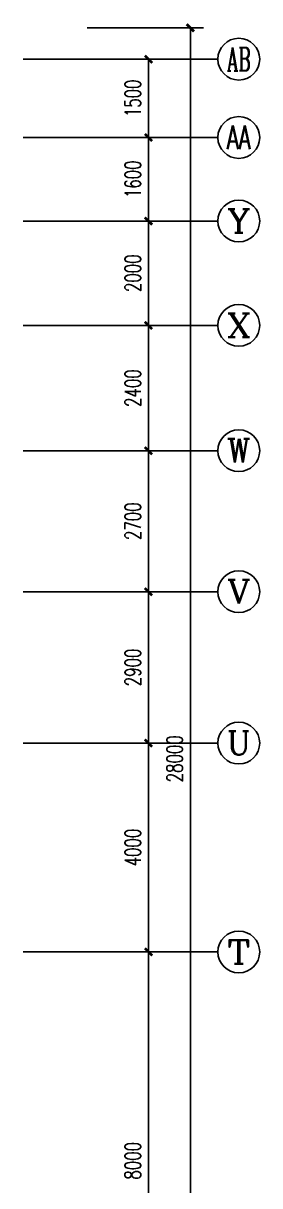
# Model space of a CAD drawing. Extents: x 190999 to 918899, y -200814 to 215286.
# Drawn here: x 643263 to 647785, y 87408 to 109674 of the extents above; entities that cross this region are included whole.
import ezdxf
from ezdxf.enums import TextEntityAlignment as Align

# ---------------------------------------------------------------- set-up
doc = ezdxf.new("R2010")
doc.units = 0
doc.header["$LTSCALE"] = 1000
doc.header["$MEASUREMENT"] = 0
doc.layers.get('Defpoints').update_dxf_attribs({"color": 1})
doc.layers.add('AXIS', color=3, linetype='Continuous')
doc.layers.add('AXIS_TEXT', color=7, linetype='Continuous')
doc.styles.add('_TCH_AXIS', font='COMPLEX', dxfattribs={"bigfont": 'GBCBIG'})
doc.styles.add('COMPLEX', font='COMPLEX')
doc.styles.add('DIM_FONT', font='SIMPLEX', dxfattribs={"width": 0.7, "bigfont": 'GBCBIG'})
doc.dimstyles.new('DIMN', dxfattribs={"dimtxt": 300, "dimasz": 100, "dimexe": 250, "dimexo": 300, "dimgap": 150, "dimtad": 1, "dimdec": 0, "dimzin": 0, "dimdsep": 46, "dimtxsty": 'DIM_FONT', "dimblk": 'ARCHTICK', "dimcen": 0.09, "dimclrt": 7, "dimazin": 2, "dimtfac": 1, "dimtdec": 0, "dimtix": 1, "dimtmove": 2, "dimatfit": 3, "dimfxl": 0, "dimtolj": 1, "dimtzin": 0, "dimarcsym": 0})

# ---------------------------------------------------------------- blocks, each defined once
blk = doc.blocks.new('_ArchTick')
at = {"const_width": 0.5}
blk.add_lwpolyline([(-0.7, -0.7), (0.7, 0.7)], dxfattribs=at)
blk = doc.blocks.new('*D278')
at = {"layer": 'AXIS', "color": 0, "lineweight": -2}
for p, q in [((644863, 91886), (645908, 91886)), ((645658, 83886), (645658, 91886)), ((644863, 83886), (645908, 83886))]:
    blk.add_line(p, q, dxfattribs=at)
at = {"layer": 'Defpoints', "color": 0}
for p in [(644563, 91886), (645658, 91886), (644563, 83886)]:
    blk.add_point(p, dxfattribs=at)
at = {"layer": 'AXIS', "color": 0, "lineweight": -2, "xscale": 100, "yscale": 100, "zscale": 100}
for p, rotation in [((645658, 91886), 90), ((645658, 83886), 270)]:
    blk.add_blockref('_ArchTick', p, dxfattribs=dict(at, rotation=rotation))
at = {"layer": 'AXIS', "color": 7, "insert": (645358, 87886), "char_height": 300, "attachment_point": 5, "rotation": 90, "style": 'DIM_FONT'}
blk.add_mtext('\\A1;8000', dxfattribs=at)
blk = doc.blocks.new('*D279')
at = {"layer": 'AXIS', "color": 0, "lineweight": -2}
for p, q in [((644863, 95886), (645908, 95886)), ((645658, 91886), (645658, 95886)), ((644863, 91886), (645908, 91886))]:
    blk.add_line(p, q, dxfattribs=at)
at = {"layer": 'Defpoints', "color": 0}
for p in [(644563, 95886), (645658, 95886), (644563, 91886)]:
    blk.add_point(p, dxfattribs=at)
at = {"layer": 'AXIS', "color": 0, "lineweight": -2, "xscale": 100, "yscale": 100, "zscale": 100}
for p, rotation in [((645658, 95886), 90), ((645658, 91886), 270)]:
    blk.add_blockref('_ArchTick', p, dxfattribs=dict(at, rotation=rotation))
at = {"layer": 'AXIS', "color": 7, "insert": (645358, 93886), "char_height": 300, "attachment_point": 5, "rotation": 90, "style": 'DIM_FONT'}
blk.add_mtext('\\A1;4000', dxfattribs=at)
blk = doc.blocks.new('*D280')
at = {"layer": 'AXIS', "color": 0, "lineweight": -2}
for p, q in [((644863, 98786), (645908, 98786)), ((645658, 95886), (645658, 98786)), ((644863, 95886), (645908, 95886))]:
    blk.add_line(p, q, dxfattribs=at)
at = {"layer": 'Defpoints', "color": 0}
for p in [(644563, 98786), (645658, 98786), (644563, 95886)]:
    blk.add_point(p, dxfattribs=at)
at = {"layer": 'AXIS', "color": 0, "lineweight": -2, "xscale": 100, "yscale": 100, "zscale": 100}
for p, rotation in [((645658, 98786), 90), ((645658, 95886), 270)]:
    blk.add_blockref('_ArchTick', p, dxfattribs=dict(at, rotation=rotation))
at = {"layer": 'AXIS', "color": 7, "insert": (645358, 97336), "char_height": 300, "attachment_point": 5, "rotation": 90, "style": 'DIM_FONT'}
blk.add_mtext('\\A1;2900', dxfattribs=at)
blk = doc.blocks.new('*D281')
at = {"layer": 'AXIS', "color": 0, "lineweight": -2}
for p, q in [((644863, 101486), (645908, 101486)), ((645658, 98786), (645658, 101486)), ((644863, 98786), (645908, 98786))]:
    blk.add_line(p, q, dxfattribs=at)
at = {"layer": 'Defpoints', "color": 0}
for p in [(644563, 101486), (645658, 101486), (644563, 98786)]:
    blk.add_point(p, dxfattribs=at)
at = {"layer": 'AXIS', "color": 0, "lineweight": -2, "xscale": 100, "yscale": 100, "zscale": 100}
for p, rotation in [((645658, 101486), 90), ((645658, 98786), 270)]:
    blk.add_blockref('_ArchTick', p, dxfattribs=dict(at, rotation=rotation))
at = {"layer": 'AXIS', "color": 7, "insert": (645358, 100136), "char_height": 300, "attachment_point": 5, "rotation": 90, "style": 'DIM_FONT'}
blk.add_mtext('\\A1;2700', dxfattribs=at)
blk = doc.blocks.new('*D282')
at = {"layer": 'AXIS', "color": 0, "lineweight": -2}
for p, q in [((644863, 103886), (645908, 103886)), ((645658, 101486), (645658, 103886)), ((644863, 101486), (645908, 101486))]:
    blk.add_line(p, q, dxfattribs=at)
at = {"layer": 'Defpoints', "color": 0}
for p in [(644563, 103886), (645658, 103886), (644563, 101486)]:
    blk.add_point(p, dxfattribs=at)
at = {"layer": 'AXIS', "color": 0, "lineweight": -2, "xscale": 100, "yscale": 100, "zscale": 100}
for p, rotation in [((645658, 103886), 90), ((645658, 101486), 270)]:
    blk.add_blockref('_ArchTick', p, dxfattribs=dict(at, rotation=rotation))
at = {"layer": 'AXIS', "color": 7, "insert": (645358, 102686), "char_height": 300, "attachment_point": 5, "rotation": 90, "style": 'DIM_FONT'}
blk.add_mtext('\\A1;2400', dxfattribs=at)
blk = doc.blocks.new('*D283')
at = {"layer": 'AXIS', "color": 0, "lineweight": -2}
for p, q in [((644863, 105886), (645908, 105886)), ((645658, 103886), (645658, 105886)), ((644863, 103886), (645908, 103886))]:
    blk.add_line(p, q, dxfattribs=at)
at = {"layer": 'Defpoints', "color": 0}
for p in [(644563, 105886), (645658, 105886), (644563, 103886)]:
    blk.add_point(p, dxfattribs=at)
at = {"layer": 'AXIS', "color": 0, "lineweight": -2, "xscale": 100, "yscale": 100, "zscale": 100}
for p, rotation in [((645658, 105886), 90), ((645658, 103886), 270)]:
    blk.add_blockref('_ArchTick', p, dxfattribs=dict(at, rotation=rotation))
at = {"layer": 'AXIS', "color": 7, "insert": (645358, 104886), "char_height": 300, "attachment_point": 5, "rotation": 90, "style": 'DIM_FONT'}
blk.add_mtext('\\A1;2000', dxfattribs=at)
blk = doc.blocks.new('*D284')
at = {"layer": 'AXIS', "color": 0, "lineweight": -2}
for p, q in [((644863, 107486), (645908, 107486)), ((645658, 105886), (645658, 107486)), ((644863, 105886), (645908, 105886))]:
    blk.add_line(p, q, dxfattribs=at)
at = {"layer": 'Defpoints', "color": 0}
for p in [(644563, 107486), (645658, 107486), (644563, 105886)]:
    blk.add_point(p, dxfattribs=at)
at = {"layer": 'AXIS', "color": 0, "lineweight": -2, "xscale": 100, "yscale": 100, "zscale": 100}
for p, rotation in [((645658, 107486), 90), ((645658, 105886), 270)]:
    blk.add_blockref('_ArchTick', p, dxfattribs=dict(at, rotation=rotation))
at = {"layer": 'AXIS', "color": 7, "insert": (645358, 106686), "char_height": 300, "attachment_point": 5, "rotation": 90, "style": 'DIM_FONT'}
blk.add_mtext('\\A1;1600', dxfattribs=at)
blk = doc.blocks.new('*D285')
at = {"layer": 'AXIS', "color": 0, "lineweight": -2}
for p, q in [((644863, 108986), (645908, 108986)), ((645658, 107486), (645658, 108986)), ((644863, 107486), (645908, 107486))]:
    blk.add_line(p, q, dxfattribs=at)
at = {"layer": 'Defpoints', "color": 0}
for p in [(644563, 108986), (645658, 108986), (644563, 107486)]:
    blk.add_point(p, dxfattribs=at)
at = {"layer": 'AXIS', "color": 0, "lineweight": -2, "xscale": 100, "yscale": 100, "zscale": 100}
for p, rotation in [((645658, 108986), 90), ((645658, 107486), 270)]:
    blk.add_blockref('_ArchTick', p, dxfattribs=dict(at, rotation=rotation))
at = {"layer": 'AXIS', "color": 7, "insert": (645358, 108236), "char_height": 300, "attachment_point": 5, "rotation": 90, "style": 'DIM_FONT'}
blk.add_mtext('\\A1;1500', dxfattribs=at)
blk = doc.blocks.new('*D286')
at = {"layer": 'AXIS', "color": 0, "lineweight": -2}
for p, q in [((644485, 109586), (646708, 109586)), ((646458, 81586), (646458, 109586)), ((644485, 81586), (646708, 81586))]:
    blk.add_line(p, q, dxfattribs=at)
at = {"layer": 'Defpoints', "color": 0}
for p in [(644185, 109586), (646458, 109586), (644185, 81586)]:
    blk.add_point(p, dxfattribs=at)
at = {"layer": 'AXIS', "color": 0, "lineweight": -2, "xscale": 100, "yscale": 100, "zscale": 100}
for p, rotation in [((646458, 109586), 90), ((646458, 81586), 270)]:
    blk.add_blockref('_ArchTick', p, dxfattribs=dict(at, rotation=rotation))
at = {"layer": 'AXIS', "color": 7, "insert": (646158, 95586), "char_height": 300, "attachment_point": 5, "rotation": 90, "style": 'DIM_FONT'}
blk.add_mtext('\\A1;28000', dxfattribs=at)
blk = doc.blocks.new('_AXISO')
blk.add_circle((0, 0), 0.5)
at = {"layer": 'AXIS_TEXT', "style": 'COMPLEX', "width": 1.041667}
blk.add_attdef('A', text='', height=0.56, dxfattribs=at).set_placement((-0.25, -0.28), (0.25, -0.28), align=Align.FIT)

msp = doc.modelspace()

# ---------------------------------------------------------------- linework, layer by layer
at = {"layer": 'AXIS'}
for p, q in [((643263.1, 108986.5), (646984.6, 108986.5)), ((643263.1, 107486.5), (646984.6, 107486.5)), ((643263.1, 105886.5), (646984.6, 105886.5)), ((643263.1, 103886.5), (646984.6, 103886.5)), ((643263.1, 101486.5), (646984.6, 101486.5)), ((643263.1, 98786.5), (646984.6, 98786.5)), ((643263.1, 95886.5), (646984.6, 95886.5)), ((643263.1, 91886.5), (646984.6, 91886.5))]:
    msp.add_line(p, q, dxfattribs=at)

# ---------------------------------------------------------------- block references
ref = msp.add_blockref('_AXISO', (647384.6, 108986.5), dxfattribs=dict(at, xscale=800, yscale=800, zscale=800))
ref.add_attrib('A', 'AB', dxfattribs={"layer": 'AXIS_TEXT', "height": 452.55, "style": '_TCH_AXIS', "width": 0.552632}).set_placement((647158.3, 108760.2), (647610.9, 108760.2), align=Align.FIT)
ref = msp.add_blockref('_AXISO', (647384.6, 107486.5), dxfattribs=dict(at, xscale=800, yscale=800, zscale=800))
ref.add_attrib('A', 'AA', dxfattribs={"layer": 'AXIS_TEXT', "height": 452.55, "style": '_TCH_AXIS', "width": 0.538462}).set_placement((647158.3, 107260.2), (647610.9, 107260.2), align=Align.FIT)
ref = msp.add_blockref('_AXISO', (647384.6, 105886.5), dxfattribs=dict(at, xscale=800, yscale=800, zscale=800))
ref.add_attrib('A', 'Y', dxfattribs={"layer": 'AXIS_TEXT', "height": 452.5, "style": '_TCH_AXIS', "width": 1.105263}).set_placement((647158.3, 105660.2), (647610.9, 105660.2), align=Align.FIT)
ref = msp.add_blockref('_AXISO', (647384.6, 103886.5), dxfattribs=dict(at, xscale=800, yscale=800, zscale=800))
ref.add_attrib('A', 'X', dxfattribs={"layer": 'AXIS_TEXT', "height": 452.5, "style": '_TCH_AXIS', "width": 1.166667}).set_placement((647158.3, 103660.2), (647610.9, 103660.2), align=Align.FIT)
ref = msp.add_blockref('_AXISO', (647384.6, 101486.5), dxfattribs=dict(at, xscale=800, yscale=800, zscale=800))
ref.add_attrib('A', 'W', dxfattribs={"layer": 'AXIS_TEXT', "height": 452.5, "style": '_TCH_AXIS', "width": 0.954545}).set_placement((647158.3, 101260.2), (647610.9, 101260.2), align=Align.FIT)
ref = msp.add_blockref('_AXISO', (647384.6, 98786.5), dxfattribs=dict(at, xscale=800, yscale=800, zscale=800))
ref.add_attrib('A', 'V', dxfattribs={"layer": 'AXIS_TEXT', "height": 452.5, "style": '_TCH_AXIS', "width": 1.166667}).set_placement((647158.3, 98560.2), (647610.9, 98560.2), align=Align.FIT)
ref = msp.add_blockref('_AXISO', (647384.6, 95886.5), dxfattribs=dict(at, xscale=800, yscale=800, zscale=800))
ref.add_attrib('A', 'U', dxfattribs={"layer": 'AXIS_TEXT', "height": 452.5, "style": '_TCH_AXIS', "width": 1.05}).set_placement((647158.3, 95660.2), (647610.9, 95660.2), align=Align.FIT)
ref = msp.add_blockref('_AXISO', (647384.6, 91886.5), dxfattribs=dict(at, xscale=800, yscale=800, zscale=800))
ref.add_attrib('A', 'T', dxfattribs={"layer": 'AXIS_TEXT', "height": 452.5, "style": '_TCH_AXIS', "width": 1.4}).set_placement((647158.3, 91660.2), (647610.9, 91660.2), align=Align.FIT)

# ---------------------------------------------------------------- dimensions: what is measured, and where the dimension line sits
for p1, p2, distance, picture, middle in [((644185.3, 81586.5), (644185.3, 109586.5), -2272.2, '*D286', (646157.5, 95586.5)), ((644563.1, 107486.5), (644563.1, 108986.5), -1094.4, '*D285', (645357.5, 108236.5)), ((644563.1, 105886.5), (644563.1, 107486.5), -1094.4, '*D284', (645357.5, 106686.5)), ((644563.1, 103886.5), (644563.1, 105886.5), -1094.4, '*D283', (645357.5, 104886.5)), ((644563.1, 101486.5), (644563.1, 103886.5), -1094.4, '*D282', (645357.5, 102686.5)), ((644563.1, 98786.5), (644563.1, 101486.5), -1094.4, '*D281', (645357.5, 100136.5)), ((644563.1, 95886.5), (644563.1, 98786.5), -1094.4, '*D280', (645357.5, 97336.5)), ((644563.1, 91886.5), (644563.1, 95886.5), -1094.4, '*D279', (645357.5, 93886.5)), ((644563.1, 83886.5), (644563.1, 91886.5), -1094.4, '*D278', (645357.5, 87886.5))]:
    dim = msp.add_aligned_dim(p1=p1, p2=p2, distance=distance, dimstyle='DIMN', dxfattribs=at)
    dim.commit()
    dim.dimension.update_dxf_attribs({"geometry": picture, "text_midpoint": middle})

doc.saveas('drawing.dxf')
